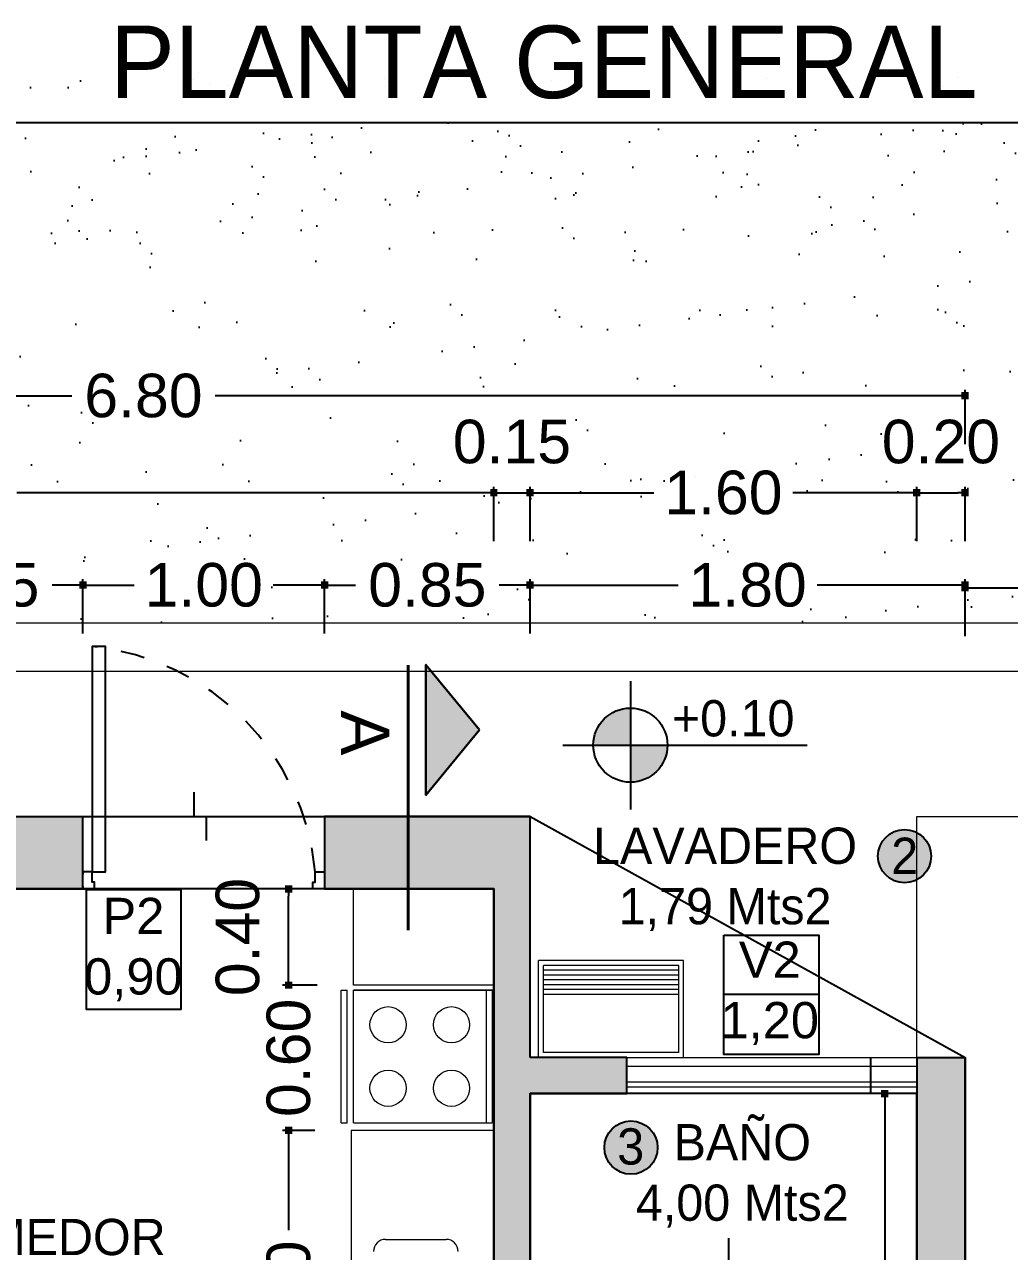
# Model space of a CAD drawing. Header units: millimetres. Extents: x 157 to 449, y 13 to 189.
# Drawn here: x 209.24 to 213.32, y 147.22 to 152.29 of the extents above; entities that cross this region are included whole.
import ezdxf

# ---------------------------------------------------------------- set-up
doc = ezdxf.new("R2010")
doc.units = ezdxf.units.MM
doc.header["$LTSCALE"] = 0.1
doc.header["$MEASUREMENT"] = 0
doc.header["$PDMODE"] = 3
doc.header["$PDSIZE"] = 0.1
for name, pattern in [('ACAD_ISO02W100', [15, 12, -3]), ('ACAD_ISO04W100', [30, 24, -3, 0, -3]), ('DASHED', [0.75, 0.5, -0.25]), ('HIDDEN', [0.375, 0.25, -0.125])]:
    doc.linetypes.add(name, pattern=pattern)
doc.layers.get('DEFPOINTS').update_dxf_attribs({"color": 1})
for name, color, linetype in [('11.Ejes', 1, 'ACAD_ISO04W100'), ('18.Texturas', 8, 'Continuous'), ('5.Carpinterias', 250, 'Continuous'), ('CARP-HOJAS-PUERTAS', 2, 'Continuous'), ('CARP-MARCO-PUERTAS', 2, 'Continuous'), ('Cotas', 1, 'Continuous'), ('HATCH', 10, 'Continuous'), ('MURO', 3, 'Continuous'), ('POLILINEA SUP', 150, 'Continuous'), ('PROYECCIONES', 2, 'HIDDEN')]:
    doc.layers.add(name, color=color, linetype=linetype)
for name, color, linetype, lineweight in [('17.Sombras', 8, 'Continuous', 5), ('ARTEFACTO', 3, 'Continuous', 15), ('CARPINTERIA', 2, 'Continuous', 18), ('MURO BAJO', 4, 'Continuous', 13)]:
    doc.layers.add(name, color=color, linetype=linetype, lineweight=lineweight)
doc.styles.add('ARIAL', font='arial.ttf', dxfattribs={"height": 0.18})
doc.styles.add('Diego', font='arial.ttf')
doc.styles.add('Verdana', font='verdana.ttf')
doc.dimstyles.new('MARQ 100', dxfattribs={"dimscale": 0.1, "dimtxt": 1.75, "dimasz": 0.3, "dimexe": 0.25, "dimexo": 1.5, "dimtad": 0, "dimzin": 1, "dimdsep": 46, "dimtxsty": 'ARIAL', "dimblk": 'BOXFILLED', "dimcen": 2.5, "dimclrd": 8, "dimclre": 8, "dimclrt": 4, "dimazin": 0, "dimtfac": 1, "dimtmove": 2, "dimatfit": 3, "dimldrblk": 'DOTSMALL', "dimfxl": 2, "dimfxlon": 1, "dimlwd": -1, "dimarcsym": 0})

# ---------------------------------------------------------------- blocks, each defined once
blk = doc.blocks.new('Nivel Planta')
at = {"layer": 'Cotas'}
h = blk.add_hatch(color=1, dxfattribs=at)
h.paths.add_polyline_path([(509.8507, 209.4131, 0.414214), (509.7327, 209.2951), (509.8507, 209.2951)])
h.paths.add_polyline_path([(509.9687, 209.2951), (509.8507, 209.2951), (509.8507, 209.1771, 0.414214)])
at = {"layer": 'Cotas', "color": 1}
for p, q in [((509.8507, 209.4986), (509.8507, 209.0904)), ((509.6361, 209.2951), (510.4131, 209.2951))]:
    blk.add_line(p, q, dxfattribs=at)
blk.add_circle((509.8507, 209.2951), 0.118, dxfattribs=at)
blk = doc.blocks.new('_BoxFilled')
at = {"color": 0, "linetype": 'ByBlock', "lineweight": -2}
blk.add_line((-0.5, 0), (-1, 0), dxfattribs=at)
at = {"color": 0, "linetype": 'ByBlock'}
blk.add_solid([(-0.5, 0.5), (0.5, 0.5), (-0.5, -0.5), (0.5, -0.5)], dxfattribs=at)
blk = doc.blocks.new('*D188')
at = {"layer": 'Cotas', "color": 8, "lineweight": -2, "transparency": 16777216}
for p, q in [((212.8011, 147.8708), (212.7761, 147.8708)), ((212.8011, 145.3725), (212.7761, 145.3725))]:
    blk.add_line(p, q, dxfattribs=at)
at = {"layer": 'Cotas', "color": 8, "transparency": 16777216}
for p, q in [((212.8011, 147.8408), (212.8011, 146.9192)), ((212.8011, 145.4025), (212.8011, 146.3241))]:
    blk.add_line(p, q, dxfattribs=at)
at = {"layer": 'DEFPOINTS', "color": 0, "transparency": 16777216}
for p in [(212.8011, 147.8708), (212.9334, 147.8708), (212.9335, 145.3725)]:
    blk.add_point(p, dxfattribs=at)
at = {"layer": 'Cotas', "color": 8, "transparency": 16777216, "xscale": 0.03, "yscale": 0.03, "zscale": 0.03}
for p, rotation in [((212.8011, 147.8708), 90), ((212.8011, 145.3725), 270)]:
    blk.add_blockref('_BoxFilled', p, dxfattribs=dict(at, rotation=rotation))
at = {"layer": 'Cotas', "color": 4, "transparency": 16777216, "insert": (212.8011, 146.6216), "char_height": 0.18, "attachment_point": 5, "rotation": 90, "style": 'ARIAL'}
blk.add_mtext('2.50', dxfattribs=at)
blk = doc.blocks.new('_DotSmall')
at = {"color": 0, "linetype": 'ByBlock', "const_width": 0.5}
blk.add_lwpolyline([(-0.0625, 0, 1), (0.0625, 0, 1)], format="xyb", close=True, dxfattribs=at)
blk = doc.blocks.new('*D219')
at = {"layer": 'Cotas', "color": 8, "lineweight": -2, "transparency": 16777216}
for p, q in [((210.4435, 147.7184), (210.3094, 147.7184)), ((210.5344, 146.3184), (210.3094, 146.3184))]:
    blk.add_line(p, q, dxfattribs=at)
at = {"layer": 'Cotas', "color": 8, "transparency": 16777216}
for p, q in [((210.3344, 147.6884), (210.3344, 147.3059)), ((210.3344, 146.3484), (210.3344, 146.7309))]:
    blk.add_line(p, q, dxfattribs=at)
at = {"layer": 'DEFPOINTS', "color": 0, "transparency": 16777216}
for p in [(210.3344, 147.7184), (210.5935, 147.7184), (211.1835, 146.3184)]:
    blk.add_point(p, dxfattribs=at)
at = {"layer": 'Cotas', "color": 8, "transparency": 16777216, "xscale": 0.03, "yscale": 0.03, "zscale": 0.03}
for p, rotation in [((210.3344, 147.7184), 90), ((210.3344, 146.3184), 270)]:
    blk.add_blockref('_BoxFilled', p, dxfattribs=dict(at, rotation=rotation))
at = {"layer": 'Cotas', "color": 4, "transparency": 16777216, "insert": (210.3344, 147.0184), "char_height": 0.18, "attachment_point": 5, "rotation": 90, "style": 'ARIAL'}
blk.add_mtext('1.40', dxfattribs=at)
blk = doc.blocks.new('*D220')
at = {"layer": 'Cotas', "color": 8, "transparency": 16777216}
for p, q in [((210.3344, 148.3493), (210.3344, 148.3793)), ((210.3344, 148.3193), (210.3344, 148.3148)), ((210.3344, 147.7184), (210.3344, 147.7229)), ((210.3344, 147.6884), (210.3344, 147.6584))]:
    blk.add_line(p, q, dxfattribs=at)
at = {"layer": 'Cotas', "color": 8, "lineweight": -2, "transparency": 16777216}
for p, q in [((210.4522, 148.3193), (210.3094, 148.3193)), ((210.4435, 147.7184), (210.3094, 147.7184))]:
    blk.add_line(p, q, dxfattribs=at)
at = {"layer": 'DEFPOINTS', "color": 0, "transparency": 16777216}
for p in [(210.3344, 148.3193), (210.6022, 148.3193), (210.5935, 147.7184)]:
    blk.add_point(p, dxfattribs=at)
at = {"layer": 'Cotas', "color": 8, "transparency": 16777216, "xscale": 0.03, "yscale": 0.03, "zscale": 0.03}
for p, rotation in [((210.3344, 148.3193), 270), ((210.3344, 147.7184), 90)]:
    blk.add_blockref('_BoxFilled', p, dxfattribs=dict(at, rotation=rotation))
at = {"layer": 'Cotas', "color": 4, "transparency": 16777216, "insert": (210.3344, 148.0188), "char_height": 0.18, "attachment_point": 5, "rotation": 90, "style": 'ARIAL'}
blk.add_mtext('0.60', dxfattribs=at)
blk = doc.blocks.new('*D221')
at = {"layer": 'Cotas', "color": 8, "lineweight": -2, "transparency": 16777216}
for p, q in [((210.4522, 148.7176), (210.3094, 148.7176)), ((210.4522, 148.3193), (210.3094, 148.3193))]:
    blk.add_line(p, q, dxfattribs=at)
at = {"layer": 'Cotas', "color": 8, "transparency": 16777216}
blk.add_line((210.3344, 148.3493), (210.3344, 148.6876), dxfattribs=at)
at = {"layer": 'DEFPOINTS', "color": 0, "transparency": 16777216}
for p in [(210.3344, 148.7176), (210.6022, 148.7176), (210.6022, 148.3193)]:
    blk.add_point(p, dxfattribs=at)
at = {"layer": 'Cotas', "color": 8, "transparency": 16777216, "xscale": 0.03, "yscale": 0.03, "zscale": 0.03}
for p, rotation in [((210.3344, 148.7176), 90), ((210.3344, 148.3193), 270)]:
    blk.add_blockref('_BoxFilled', p, dxfattribs=dict(at, rotation=rotation))
at = {"layer": 'Cotas', "color": 4, "transparency": 16777216, "insert": (210.1238, 148.5184), "char_height": 0.18, "attachment_point": 5, "rotation": 90, "style": 'ARIAL'}
blk.add_mtext('0.40', dxfattribs=at)
blk = doc.blocks.new('*D190')
at = {"layer": 'Cotas', "color": 8, "lineweight": -2, "transparency": 16777216}
for p, q in [((208.6338, 149.7743), (208.6338, 149.9993)), ((209.4833, 149.7743), (209.4833, 149.9993))]:
    blk.add_line(p, q, dxfattribs=at)
at = {"layer": 'Cotas', "color": 8, "transparency": 16777216}
for p, q in [((208.6638, 149.9743), (208.7616, 149.9743)), ((209.4533, 149.9743), (209.3555, 149.9743))]:
    blk.add_line(p, q, dxfattribs=at)
at = {"layer": 'DEFPOINTS', "color": 0, "transparency": 16777216}
for p in [(209.4833, 149.9743), (208.6338, 149.0167), (209.4833, 149.0176)]:
    blk.add_point(p, dxfattribs=at)
at = {"layer": 'Cotas', "color": 8, "transparency": 16777216, "xscale": 0.03, "yscale": 0.03, "zscale": 0.03, "rotation": 180}
blk.add_blockref('_BoxFilled', (208.6338, 149.9743), dxfattribs=at)
at = {"layer": 'Cotas', "color": 8, "transparency": 16777216, "xscale": 0.03, "yscale": 0.03, "zscale": 0.03}
blk.add_blockref('_BoxFilled', (209.4833, 149.9743), dxfattribs=at)
at = {"layer": 'Cotas', "color": 4, "transparency": 16777216, "insert": (209.0586, 149.9743), "char_height": 0.18, "attachment_point": 5, "style": 'ARIAL'}
blk.add_mtext('0.85', dxfattribs=at)
blk = doc.blocks.new('*D191')
at = {"layer": 'Cotas', "color": 8, "lineweight": -2, "transparency": 16777216}
for p, q in [((209.4833, 149.7743), (209.4833, 149.9993)), ((210.4833, 149.7743), (210.4833, 149.9993))]:
    blk.add_line(p, q, dxfattribs=at)
at = {"layer": 'Cotas', "color": 8, "transparency": 16777216}
for p, q in [((209.5133, 149.9743), (209.6958, 149.9743)), ((210.4533, 149.9743), (210.2708, 149.9743))]:
    blk.add_line(p, q, dxfattribs=at)
at = {"layer": 'DEFPOINTS', "color": 0, "transparency": 16777216}
for p in [(210.4833, 149.9743), (209.4833, 149.0171), (210.4833, 149.0167)]:
    blk.add_point(p, dxfattribs=at)
at = {"layer": 'Cotas', "color": 8, "transparency": 16777216, "xscale": 0.03, "yscale": 0.03, "zscale": 0.03, "rotation": 180}
blk.add_blockref('_BoxFilled', (209.4833, 149.9743), dxfattribs=at)
at = {"layer": 'Cotas', "color": 8, "transparency": 16777216, "xscale": 0.03, "yscale": 0.03, "zscale": 0.03}
blk.add_blockref('_BoxFilled', (210.4833, 149.9743), dxfattribs=at)
at = {"layer": 'Cotas', "color": 4, "transparency": 16777216, "insert": (209.9833, 149.9743), "char_height": 0.18, "attachment_point": 5, "style": 'ARIAL'}
blk.add_mtext('1.00', dxfattribs=at)
blk = doc.blocks.new('*D192')
at = {"layer": 'Cotas', "color": 8, "lineweight": -2, "transparency": 16777216}
for p, q in [((210.4833, 149.7743), (210.4833, 149.9993)), ((211.3335, 149.7743), (211.3335, 149.9993))]:
    blk.add_line(p, q, dxfattribs=at)
at = {"layer": 'Cotas', "color": 8, "transparency": 16777216}
for p, q in [((210.5133, 149.9743), (210.6114, 149.9743)), ((211.3035, 149.9743), (211.2053, 149.9743))]:
    blk.add_line(p, q, dxfattribs=at)
at = {"layer": 'DEFPOINTS', "color": 0, "transparency": 16777216}
for p in [(211.3335, 149.9743), (210.4833, 149.0167), (211.3335, 149.0167)]:
    blk.add_point(p, dxfattribs=at)
at = {"layer": 'Cotas', "color": 8, "transparency": 16777216, "xscale": 0.03, "yscale": 0.03, "zscale": 0.03, "rotation": 180}
blk.add_blockref('_BoxFilled', (210.4833, 149.9743), dxfattribs=at)
at = {"layer": 'Cotas', "color": 8, "transparency": 16777216, "xscale": 0.03, "yscale": 0.03, "zscale": 0.03}
blk.add_blockref('_BoxFilled', (211.3335, 149.9743), dxfattribs=at)
at = {"layer": 'Cotas', "color": 4, "transparency": 16777216, "insert": (210.9084, 149.9743), "char_height": 0.18, "attachment_point": 5, "style": 'ARIAL'}
blk.add_mtext('0.85', dxfattribs=at)
blk = doc.blocks.new('*D193')
at = {"layer": 'Cotas', "color": 8, "lineweight": -2, "transparency": 16777216}
for p, q in [((211.3335, 149.7743), (211.3335, 149.9993)), ((213.1334, 149.7743), (213.1334, 149.9993))]:
    blk.add_line(p, q, dxfattribs=at)
at = {"layer": 'Cotas', "color": 8, "transparency": 16777216}
for p, q in [((211.3635, 149.9743), (211.946, 149.9743)), ((213.1034, 149.9743), (212.521, 149.9743))]:
    blk.add_line(p, q, dxfattribs=at)
at = {"layer": 'DEFPOINTS', "color": 0, "transparency": 16777216}
for p in [(213.1334, 149.9743), (211.3335, 149.0167), (213.1334, 149.0176)]:
    blk.add_point(p, dxfattribs=at)
at = {"layer": 'Cotas', "color": 8, "transparency": 16777216, "xscale": 0.03, "yscale": 0.03, "zscale": 0.03, "rotation": 180}
blk.add_blockref('_BoxFilled', (211.3335, 149.9743), dxfattribs=at)
at = {"layer": 'Cotas', "color": 8, "transparency": 16777216, "xscale": 0.03, "yscale": 0.03, "zscale": 0.03}
blk.add_blockref('_BoxFilled', (213.1334, 149.9743), dxfattribs=at)
at = {"layer": 'Cotas', "color": 4, "transparency": 16777216, "insert": (212.2335, 149.9743), "char_height": 0.18, "attachment_point": 5, "style": 'ARIAL'}
blk.add_mtext('1.80', dxfattribs=at)
blk = doc.blocks.new('*D227')
at = {"layer": 'Cotas', "color": 8, "lineweight": -2, "transparency": 16777216}
for p, q in [((213.1334, 149.7633), (213.1334, 149.9883)), ((216.3335, 149.9633), (216.3335, 149.9383))]:
    blk.add_line(p, q, dxfattribs=at)
at = {"layer": 'Cotas', "color": 8, "transparency": 16777216}
for p, q in [((213.1634, 149.9633), (214.4375, 149.9633)), ((216.3035, 149.9633), (215.0294, 149.9633))]:
    blk.add_line(p, q, dxfattribs=at)
at = {"layer": 'DEFPOINTS', "color": 0, "transparency": 16777216}
for p in [(216.3335, 149.9633), (216.3335, 149.9633), (213.1334, 149.0176)]:
    blk.add_point(p, dxfattribs=at)
at = {"layer": 'Cotas', "color": 8, "transparency": 16777216, "xscale": 0.03, "yscale": 0.03, "zscale": 0.03, "rotation": 180}
blk.add_blockref('_BoxFilled', (213.1334, 149.9633), dxfattribs=at)
at = {"layer": 'Cotas', "color": 8, "transparency": 16777216, "xscale": 0.03, "yscale": 0.03, "zscale": 0.03}
blk.add_blockref('_BoxFilled', (216.3335, 149.9633), dxfattribs=at)
at = {"layer": 'Cotas', "color": 4, "transparency": 16777216, "insert": (214.7335, 149.9633), "char_height": 0.18, "attachment_point": 5, "style": 'ARIAL'}
blk.add_mtext('3.20', dxfattribs=at)
blk = doc.blocks.new('*D228')
at = {"layer": 'Cotas', "color": 8, "lineweight": -2, "transparency": 16777216}
for p, q in [((206.6339, 150.1564), (206.6339, 150.3814)), ((211.1835, 150.1564), (211.1835, 150.3814))]:
    blk.add_line(p, q, dxfattribs=at)
at = {"layer": 'Cotas', "color": 8, "transparency": 16777216}
for p, q in [((206.6639, 150.3564), (208.6081, 150.3564)), ((211.1535, 150.3564), (209.2092, 150.3564))]:
    blk.add_line(p, q, dxfattribs=at)
at = {"layer": 'DEFPOINTS', "color": 0, "transparency": 16777216}
for p in [(211.1835, 150.3564), (206.6339, 148.7177), (211.1835, 148.7176)]:
    blk.add_point(p, dxfattribs=at)
at = {"layer": 'Cotas', "color": 8, "transparency": 16777216, "xscale": 0.03, "yscale": 0.03, "zscale": 0.03, "rotation": 180}
blk.add_blockref('_BoxFilled', (206.6339, 150.3564), dxfattribs=at)
at = {"layer": 'Cotas', "color": 8, "transparency": 16777216, "xscale": 0.03, "yscale": 0.03, "zscale": 0.03}
blk.add_blockref('_BoxFilled', (211.1835, 150.3564), dxfattribs=at)
at = {"layer": 'Cotas', "color": 4, "transparency": 16777216, "insert": (208.9087, 150.3564), "char_height": 0.18, "attachment_point": 5, "style": 'ARIAL'}
blk.add_mtext('4.55', dxfattribs=at)
blk = doc.blocks.new('*D229')
at = {"layer": 'Cotas', "color": 8, "lineweight": -2, "transparency": 16777216}
for p, q in [((211.1835, 150.1563), (211.1835, 150.3813)), ((211.3335, 150.1563), (211.3335, 150.3813))]:
    blk.add_line(p, q, dxfattribs=at)
at = {"layer": 'Cotas', "color": 8, "transparency": 16777216}
for p, q in [((211.1535, 150.3563), (211.1235, 150.3563)), ((211.1835, 150.3563), (211.3335, 150.3563)), ((211.3635, 150.3563), (211.3935, 150.3563))]:
    blk.add_line(p, q, dxfattribs=at)
at = {"layer": 'DEFPOINTS', "color": 0, "transparency": 16777216}
for p in [(211.3335, 150.3563), (211.3335, 149.0176), (211.1835, 148.7176)]:
    blk.add_point(p, dxfattribs=at)
at = {"layer": 'Cotas', "color": 8, "transparency": 16777216, "xscale": 0.03, "yscale": 0.03, "zscale": 0.03}
blk.add_blockref('_BoxFilled', (211.1835, 150.3563), dxfattribs=at)
at = {"layer": 'Cotas', "color": 8, "transparency": 16777216, "xscale": 0.03, "yscale": 0.03, "zscale": 0.03, "rotation": 180}
blk.add_blockref('_BoxFilled', (211.3335, 150.3563), dxfattribs=at)
at = {"layer": 'Cotas', "color": 4, "transparency": 16777216, "insert": (211.2585, 150.567), "char_height": 0.18, "attachment_point": 5, "style": 'ARIAL'}
blk.add_mtext('0.15', dxfattribs=at)
blk = doc.blocks.new('*D230')
at = {"layer": 'Cotas', "color": 8, "lineweight": -2, "transparency": 16777216}
for p, q in [((211.3335, 150.1563), (211.3335, 150.3813)), ((212.9334, 150.1563), (212.9334, 150.3813))]:
    blk.add_line(p, q, dxfattribs=at)
at = {"layer": 'Cotas', "color": 8, "transparency": 16777216}
for p, q in [((211.3635, 150.3563), (211.846, 150.3563)), ((212.9034, 150.3563), (212.421, 150.3563))]:
    blk.add_line(p, q, dxfattribs=at)
at = {"layer": 'DEFPOINTS', "color": 0, "transparency": 16777216}
for p in [(212.9334, 150.3563), (211.3335, 149.0176), (212.9334, 147.8708)]:
    blk.add_point(p, dxfattribs=at)
at = {"layer": 'Cotas', "color": 8, "transparency": 16777216, "xscale": 0.03, "yscale": 0.03, "zscale": 0.03, "rotation": 180}
blk.add_blockref('_BoxFilled', (211.3335, 150.3563), dxfattribs=at)
at = {"layer": 'Cotas', "color": 8, "transparency": 16777216, "xscale": 0.03, "yscale": 0.03, "zscale": 0.03}
blk.add_blockref('_BoxFilled', (212.9334, 150.3563), dxfattribs=at)
at = {"layer": 'Cotas', "color": 4, "transparency": 16777216, "insert": (212.1335, 150.3563), "char_height": 0.18, "attachment_point": 5, "style": 'ARIAL'}
blk.add_mtext('1.60', dxfattribs=at)
blk = doc.blocks.new('*D231')
at = {"layer": 'Cotas', "color": 8, "lineweight": -2, "transparency": 16777216}
for p, q in [((212.9334, 150.1563), (212.9334, 150.3813)), ((213.1334, 150.1563), (213.1334, 150.3813))]:
    blk.add_line(p, q, dxfattribs=at)
at = {"layer": 'Cotas', "color": 8, "transparency": 16777216}
blk.add_line((212.9634, 150.3563), (213.1034, 150.3563), dxfattribs=at)
at = {"layer": 'DEFPOINTS', "color": 0, "transparency": 16777216}
for p in [(213.1334, 150.3563), (213.1334, 149.0176), (212.9334, 147.8708)]:
    blk.add_point(p, dxfattribs=at)
at = {"layer": 'Cotas', "color": 8, "transparency": 16777216, "xscale": 0.03, "yscale": 0.03, "zscale": 0.03, "rotation": 180}
blk.add_blockref('_BoxFilled', (212.9334, 150.3563), dxfattribs=at)
at = {"layer": 'Cotas', "color": 8, "transparency": 16777216, "xscale": 0.03, "yscale": 0.03, "zscale": 0.03}
blk.add_blockref('_BoxFilled', (213.1334, 150.3563), dxfattribs=at)
at = {"layer": 'Cotas', "color": 4, "transparency": 16777216, "insert": (213.0334, 150.567), "char_height": 0.18, "attachment_point": 5, "style": 'ARIAL'}
blk.add_mtext('0.20', dxfattribs=at)
blk = doc.blocks.new('*D232')
at = {"layer": 'Cotas', "color": 8, "lineweight": -2, "transparency": 16777216}
for p, q in [((206.3339, 150.5574), (206.3339, 150.7824)), ((213.1335, 150.5574), (213.1335, 150.7824))]:
    blk.add_line(p, q, dxfattribs=at)
at = {"layer": 'Cotas', "color": 8, "transparency": 16777216}
for p, q in [((206.3639, 150.7574), (209.4372, 150.7574)), ((213.1035, 150.7574), (210.0302, 150.7574))]:
    blk.add_line(p, q, dxfattribs=at)
at = {"layer": 'DEFPOINTS', "color": 0, "transparency": 16777216}
for p in [(213.1335, 150.7574), (206.3339, 149.0176), (213.1335, 149.0176)]:
    blk.add_point(p, dxfattribs=at)
at = {"layer": 'Cotas', "color": 8, "transparency": 16777216, "xscale": 0.03, "yscale": 0.03, "zscale": 0.03, "rotation": 180}
blk.add_blockref('_BoxFilled', (206.3339, 150.7574), dxfattribs=at)
at = {"layer": 'Cotas', "color": 8, "transparency": 16777216, "xscale": 0.03, "yscale": 0.03, "zscale": 0.03}
blk.add_blockref('_BoxFilled', (213.1335, 150.7574), dxfattribs=at)
at = {"layer": 'Cotas', "color": 4, "transparency": 16777216, "insert": (209.7337, 150.7574), "char_height": 0.18, "attachment_point": 5, "style": 'ARIAL'}
blk.add_mtext('6.80', dxfattribs=at)
blk = doc.blocks.new('*D245')
at = {"layer": 'Cotas', "color": 8, "lineweight": -2, "transparency": 16777216}
for p, q in [((213.5335, 148.0208), (213.7585, 148.0208)), ((213.5335, 145.4225), (213.7585, 145.4225))]:
    blk.add_line(p, q, dxfattribs=at)
at = {"layer": 'Cotas', "color": 8, "transparency": 16777216}
for p, q in [((213.7335, 147.9908), (213.7335, 147.0192)), ((213.7335, 145.4525), (213.7335, 146.4241))]:
    blk.add_line(p, q, dxfattribs=at)
at = {"layer": 'DEFPOINTS', "color": 0, "transparency": 16777216}
for p in [(213.1335, 148.0208), (213.7335, 148.0208), (213.1335, 145.4225)]:
    blk.add_point(p, dxfattribs=at)
at = {"layer": 'Cotas', "color": 8, "transparency": 16777216, "xscale": 0.03, "yscale": 0.03, "zscale": 0.03}
for p, rotation in [((213.7335, 148.0208), 90), ((213.7335, 145.4225), 270)]:
    blk.add_blockref('_BoxFilled', p, dxfattribs=dict(at, rotation=rotation))
at = {"layer": 'Cotas', "color": 4, "transparency": 16777216, "insert": (213.7335, 146.7216), "char_height": 0.18, "attachment_point": 5, "rotation": 90, "style": 'ARIAL'}
blk.add_mtext('2.60', dxfattribs=at)
blk = doc.blocks.new('*D246')
at = {"layer": 'Cotas', "color": 8, "lineweight": -2, "transparency": 16777216}
for p, q in [((213.5335, 149.0176), (213.7585, 149.0176)), ((213.5335, 148.0208), (213.7585, 148.0208))]:
    blk.add_line(p, q, dxfattribs=at)
at = {"layer": 'Cotas', "color": 8, "transparency": 16777216}
for p, q in [((213.7335, 148.9876), (213.7335, 148.8067)), ((213.7335, 148.0508), (213.7335, 148.2317))]:
    blk.add_line(p, q, dxfattribs=at)
at = {"layer": 'DEFPOINTS', "color": 0, "transparency": 16777216}
for p in [(211.3335, 149.0176), (213.7335, 149.0176), (213.1335, 148.0208)]:
    blk.add_point(p, dxfattribs=at)
at = {"layer": 'Cotas', "color": 8, "transparency": 16777216, "xscale": 0.03, "yscale": 0.03, "zscale": 0.03}
for p, rotation in [((213.7335, 149.0176), 90), ((213.7335, 148.0208), 270)]:
    blk.add_blockref('_BoxFilled', p, dxfattribs=dict(at, rotation=rotation))
at = {"layer": 'Cotas', "color": 4, "transparency": 16777216, "insert": (213.7335, 148.5192), "char_height": 0.18, "attachment_point": 5, "rotation": 90, "style": 'ARIAL'}
blk.add_mtext('1.00', dxfattribs=at)
blk = doc.blocks.new('puerta .90')
at = {"layer": 'CARP-HOJAS-PUERTAS'}
blk.add_lwpolyline([(0, 0.0388), (0, 0.0934), (-0.9326, 0.0934), (-0.9326, 0.0388), (0, 0.0388)], dxfattribs=at)
at = {"layer": 'CARP-MARCO-PUERTAS'}
for points in [[(0.0609, 1), (0.0703, 1), (0.0703, 0.9612), (0.0703, 0.9612), (0.0703, 0.9519), (0.0422, 0.9519), (0.0422, 0.9612), (0, 0.9612), (0, 1), (0.0094, 1)], [(0.0609, 0), (0.0703, 0), (0.0703, 0.0388), (0.0703, 0.0388), (0.0703, 0.0481), (0.0422, 0.0481), (0.0422, 0.0388), (0, 0.0388), (0, 0), (0.0094, 0)]]:
    blk.add_lwpolyline(points, dxfattribs=at)
at = {"layer": 'PROYECCIONES', "color": 1, "linetype": 'DASHED', "ltscale": 0.3}
blk.add_arc((0.0959, -0.0683), 1.034, 95.3188, 174.0567, dxfattribs=at)

msp = doc.modelspace()

# ---------------------------------------------------------------- hatches: boundary and pattern name
h = msp.add_hatch()
h.set_pattern_fill('AR-SAND', color=1, scale=0.01, style=0)
h.set_pattern_definition([(37.5, (-3859.51606, -1573.9686), (-0.016000313, 0.489413237), [0, -0.38608, 0, -0.4318, 0, -0.41275]), (7.5, (-3859.51606, -1573.9686), (0.44952328, 0.7168251), [0, -0.20828, 0, -0.34798, 0, -0.13335]), (327.5, (-3859.8285, -1573.9686), (0.79099237, 0.001437185), [0, -0.127, 0, -0.4572, 0, -0.5969]), (317.5, (-3859.8285, -1573.9686), (0.76355645, 0.22292932), [0, -0.0635, 0, -0.29972, 0, -0.3429])])
h.paths.add_polyline_path([(216.3335, 152.1062), (206.3335, 152.1062), (206.3335, 149.8176), (213.8335, 149.8176), (213.8335, 149.0176), (216.3335, 149.0176)])
h.paths.add_polyline_path([(206.1772, 150.0005), (206.7405, 150.0005), (206.7405, 150.3611), (206.1772, 150.3611)], flags=9)
h.paths.add_polyline_path([(206.755, 149.7924), (207.3183, 149.7924), (207.3183, 150.153), (206.755, 150.153)], flags=25)
h.paths.add_polyline_path([(207.8164, 149.7909), (208.3797, 149.7909), (208.3797, 150.1516), (207.8164, 150.1516)], flags=25)
h.paths.add_polyline_path([(209.0343, 149.7924), (209.5977, 149.7924), (209.5977, 150.153), (209.0343, 150.153)], flags=25)
h.paths.add_polyline_path([(210.3559, 149.7909), (210.9193, 149.7909), (210.9193, 150.1516), (210.3559, 150.1516)], flags=25)
h.paths.add_polyline_path([(211.9443, 149.7924), (212.5076, 149.7924), (212.5076, 150.153), (211.9443, 150.153)], flags=25)
h.paths.add_polyline_path([(214.4525, 149.7925), (215.0158, 149.7925), (215.0158, 150.1531), (214.4525, 150.1531)], flags=24)
h.paths.add_polyline_path([(208.5561, 150.1744), (209.1194, 150.1744), (209.1194, 150.535), (208.5561, 150.535)], flags=24)
h.paths.add_polyline_path([(210.9766, 150.3825), (211.5399, 150.3825), (211.5399, 150.7431), (210.9766, 150.7431)], flags=24)
h.paths.add_polyline_path([(211.8443, 150.1744), (212.4076, 150.1744), (212.4076, 150.535), (211.8443, 150.535)], flags=24)
h.paths.add_polyline_path([(212.7526, 150.3825), (213.3159, 150.3825), (213.3159, 150.7431), (212.7526, 150.7431)], flags=24)
h.paths.add_polyline_path([(209.4533, 150.5755), (210.0166, 150.5755), (210.0166, 150.9361), (209.4533, 150.9361)], flags=24)
h.paths.add_polyline_path([(206.1266, 150.3443), (206.69, 150.3443), (206.69, 150.7049), (206.1266, 150.7049)], flags=9)
at = {"linetype": 'ACAD_ISO04W100'}
h = msp.add_hatch(dxfattribs=at)
h.set_pattern_fill('AR-SAND', color=1, scale=0.01, style=0)
h.set_pattern_definition([(37.5, (-3858.01102, -1657.6395), (-0.016000313, 0.489413237), [0, -0.38608, 0, -0.4318, 0, -0.41275]), (7.5, (-3858.011, -1657.6395), (0.44952328, 0.7168251), [0, -0.20828, 0, -0.34798, 0, -0.13335]), (327.5, (-3858.32344, -1657.6395), (0.79099237, 0.001437185), [0, -0.127, 0, -0.4572, 0, -0.5969]), (317.5, (-3858.32344, -1657.6395), (0.76355645, 0.22292932), [0, -0.0635, 0, -0.29972, 0, -0.3429])])
h.paths.add_polyline_path([(206.3335, 151.4087), (216.3335, 151.4087), (216.3335, 151.8862), (206.3335, 151.8862)])
h = msp.add_hatch(color=1)
h.dxf.hatch_style = 1
h.paths.add_polyline_path([(211.1237, 149.3735), (210.9016, 149.6431), (210.9016, 149.1038)])
at = {"layer": '18.Texturas'}
h = msp.add_hatch(color=256, dxfattribs=at)
h.dxf.hatch_style = 1
edge = h.paths.add_edge_path()
edge.add_arc((212.8829, 148.853), 0.1101, 0, 360)
h = msp.add_hatch(color=256, dxfattribs=at)
h.dxf.hatch_style = 1
edge = h.paths.add_edge_path()
edge.add_arc((211.751, 147.6475), 0.1101, 0, 360)
at = {"layer": 'Cotas'}
h = msp.add_hatch(dxfattribs=at)
h.set_pattern_fill('ANGLE', color=252)
h.set_pattern_definition([(0, (-3859.516, -1574.1886), (0, 6.985), [5.08, -1.905]), (90, (-3859.516, -1574.1886), (-6.985, 4e-16), [5.08, -1.905])])
h.paths.add_polyline_path([(209.5835, 149.0176), (206.3339, 149.0176), (206.3335, 142.1177), (206.5338, 142.1177), (206.5338, 143.9176), (209.2335, 143.9176), (209.2334, 142.8676), (209.2335, 140.7676), (216.3335, 140.7676), (216.3335, 145.4225), (213.1335, 145.4225), (213.1335, 148.0208), (211.3334, 148.0208), (211.3335, 149.0176), (210.4171, 149.0176), (210.4171, 148.7176), (211.1835, 148.7176), (211.1835, 144.2177), (206.6338, 144.2176), (206.6339, 148.7177), (209.5835, 148.7177)])
h.paths.add_polyline_path([(211.3335, 147.8708), (212.9334, 147.8708), (212.9334, 145.3725), (212.1335, 145.3725), (212.1335, 145.2225), (213.0335, 145.2225), (214.0335, 145.2225), (214.0335, 144.2176), (213.9835, 144.2176), (213.9835, 144.0676), (214.1835, 144.0676), (214.1835, 145.2225), (216.1835, 145.2225), (216.1835, 141.0676), (213.1835, 141.0676), (213.1835, 144.0676), (213.1835, 144.2176), (213.0335, 144.2176), (213.0335, 141.0676), (209.5335, 141.0676), (209.5335, 144.0676), (213.0335, 144.0676), (213.0335, 144.2176), (213.1835, 144.2176), (213.1835, 144.0676), (213.9835, 144.0676), (213.9835, 144.2176), (214.0335, 144.2176), (214.0335, 145.2225), (212.9335, 145.2225), (212.1335, 145.2225), (212.1335, 145.3725), (211.3335, 145.3725)], flags=16)
h.paths.add_polyline_path([(211.3946, 147.0178), (211.7243, 147.0544, -0.32659), (211.9291, 146.937, -0.212509), (211.9291, 146.7388, -0.32659), (211.7243, 146.6213), (211.3946, 146.6579, -0.382162), (211.3501, 146.7076), (211.3501, 146.9681, -0.382162)], flags=0)
h.paths.add_polyline_path([(211.5438, 146.8271, -1), (211.4438, 146.8271, -1)], flags=0)
h.paths.add_polyline_path([(211.4798, 146.4649, -0.400971), (211.518, 146.4249), (211.518, 146.4215, -0.070581), (211.8753, 146.4439, -0.258252), (211.9763, 146.3771, -0.245492), (211.9763, 146.1591, -0.258252), (211.8753, 146.0924, -0.070581), (211.518, 146.1148), (211.518, 146.1114, -0.400971), (211.4798, 146.0714), (211.3614, 146.0666, -0.406523), (211.353, 146.074), (211.353, 146.4623, -0.427581), (211.3614, 146.4703)], flags=0)
h.paths.add_polyline_path([(211.3915, 146.3842), (211.4531, 146.3842, -0.414214), (211.4682, 146.3691), (211.4682, 146.2681), (211.4682, 146.1672, -0.414214), (211.4531, 146.1521), (211.3915, 146.1521, -0.414214), (211.3765, 146.1672), (211.3765, 146.2681), (211.3765, 146.3691, -0.414214)], flags=0)
h.paths.add_polyline_path([(211.7319, 146.397, -0.028516), (211.8713, 146.394, -0.258252), (211.9319, 146.354, -0.245492), (211.9319, 146.1823, -0.258252), (211.8713, 146.1422, -0.028516), (211.7319, 146.1393, -0.297481), (211.6408, 146.2021, -0.197676), (211.6408, 146.3342, -0.297481)], flags=0)
h.paths.add_polyline_path([(211.4025, 145.9245), (211.6454, 145.9592, -0.456412), (211.7596, 145.8602), (211.7596, 145.5765, -0.456412), (211.6454, 145.4775), (211.4025, 145.5122, -0.373238), (211.3596, 145.5617), (211.3596, 145.875, -0.373238)], flags=0)
h.paths.add_polyline_path([(211.4584, 145.7195, -1), (211.4084, 145.7195, -1)], flags=0)
h.paths.add_polyline_path([(209.5335, 143.77), (210.0335, 143.77), (210.0335, 143.2676), (211.5335, 143.2676), (211.5335, 141.8676), (210.0335, 141.8676), (210.0335, 141.3676), (209.5335, 141.3676), (209.5335, 141.8676), (209.5335, 143.2676)], flags=16)
h.paths.add_polyline_path([(214.2035, 145.2025), (216.1635, 145.2025), (216.1635, 144.6825), (214.2035, 144.6825)], flags=0)
h.paths.add_polyline_path([(212.4935, 143.0439), (213.0135, 143.0439), (213.0135, 141.0839), (212.4935, 141.0839)], flags=0)
h.paths.add_polyline_path([(213.1934, 143.079), (214.0934, 143.079), (214.0934, 141.579), (214.5934, 141.579), (214.5934, 141.079), (214.0934, 141.079), (213.1934, 141.079)], flags=0)
h.paths.add_polyline_path([(215.2683, 143.079), (216.1683, 143.079), (216.1683, 141.079), (215.2683, 141.079), (214.7683, 141.079), (214.7683, 141.579), (215.2683, 141.579)], flags=0)
at = {"layer": 'HATCH', "linetype": 'Continuous'}
h = msp.add_hatch(color=256, dxfattribs=at)
h.dxf.hatch_style = 1
h.paths.add_polyline_path([(207.4338, 149.0176), (206.3339, 149.0176), (206.3338, 142.1177), (206.5338, 142.1177), (206.5338, 143.9177), (206.6338, 143.9177), (206.6339, 148.7176), (207.4338, 148.7176)])
h.paths.add_polyline_path([(209.4833, 148.7176), (209.4833, 149.0172), (208.6338, 149.0176), (208.6338, 148.7176)])
h.paths.add_polyline_path([(208.2332, 143.9177), (208.2335, 144.2176), (207.8338, 144.2176), (207.8338, 143.9177)])
at = {"layer": 'HATCH'}
h = msp.add_hatch(color=256, dxfattribs=at)
h.dxf.hatch_style = 1
h.paths.add_polyline_path([(209.6835, 146.7225), (209.5835, 146.7225), (209.5835, 145.2225), (209.6835, 145.2225)])
h.paths.add_polyline_path([(211.3335, 147.8708), (211.7334, 147.8708), (211.7334, 148.0208), (211.3335, 148.0208), (211.3334, 148.0208), (211.3335, 149.0176), (210.4833, 149.0168), (210.4833, 148.7176), (211.1835, 148.7176), (211.1835, 148.7176), (211.1835, 145.2225), (212.0335, 145.2225), (212.0335, 145.3725), (211.3335, 145.3725)])
h.paths.add_polyline_path([(213.1334, 148.0208), (212.9334, 148.0208), (212.9335, 145.2225), (214.0835, 145.2225), (214.0835, 144.2176), (214.0835, 144.0676), (214.2335, 144.0676), (214.2335, 145.2225), (216.1835, 145.2225), (216.1835, 141.0676), (215.2835, 141.0676), (215.2835, 140.7676), (216.3335, 140.7676), (216.3335, 145.4225), (213.1335, 145.4225)])
h.paths.add_polyline_path([(216.4835, 145.4225), (216.3335, 145.4225), (216.3335, 140.7676), (216.4835, 140.7676)])

# ---------------------------------------------------------------- linework, layer by layer
at = {"color": 1, "lineweight": 40}
msp.add_line((210.8294, 149.6431), (210.8294, 148.5467), dxfattribs=at)
at = {"color": 1, "lineweight": 30}
msp.add_lwpolyline([(211.1243, 149.3751), (210.9023, 149.6448), (210.9023, 149.1054)], close=True, dxfattribs=at)
for centre in [(212.8829, 148.853), (211.751, 147.6475)]:
    msp.add_circle(centre, 0.1101)
at = {"layer": '11.Ejes', "ltscale": 12}
msp.add_line((217.0111, 151.8862), (205.5876, 151.8862), dxfattribs=at)
at = {"layer": '17.Sombras', "color": 8, "true_color": 0x7d7d7d}
msp.add_line((206.3335, 149.8176), (213.7335, 149.8176), dxfattribs=at)
at = {"layer": '17.Sombras', "linetype": 'ACAD_ISO02W100', "ltscale": 18}
msp.add_line((206.3339, 149.6176), (213.4335, 149.6176), dxfattribs=at)
msp.add_lwpolyline([(212.9334, 148.0208), (212.9334, 149.0176), (216.3335, 149.0176)], dxfattribs=at)
at = {"layer": '5.Carpinterias', "ltscale": 0.02}
msp.add_line((212.1355, 148.2825), (212.5284, 148.2825), dxfattribs=at)
at = {"layer": '5.Carpinterias'}
msp.add_line((212.1355, 148.2825), (212.5284, 148.2825), dxfattribs=at)
for points in [[(209.8896, 148.7137), (209.4967, 148.7137), (209.4965, 148.2199), (209.8897, 148.2199)], [(212.1355, 148.5269), (212.5284, 148.5269), (212.5286, 148.0331), (212.1355, 148.0331)]]:
    msp.add_lwpolyline(points, close=True, dxfattribs=at)
at = {"layer": 'ARTEFACTO'}
for p, q in [((210.6022, 148.3193), (210.6022, 148.7176)), ((211.9688, 148.4208), (211.3688, 148.4208)), ((211.3688, 148.0208), (211.3688, 148.4208)), ((211.3888, 148.0408), (211.3888, 148.4008)), ((211.9488, 148.4008), (211.3888, 148.4008)), ((211.9488, 148.0408), (211.9488, 148.4008)), ((211.9688, 148.0208), (211.9688, 148.4208)), ((211.9488, 148.3808), (211.3888, 148.3808)), ((211.9488, 148.3608), (211.3888, 148.3608)), ((210.5522, 147.7493), (210.5522, 148.2993)), ((210.5522, 148.2993), (210.5772, 148.2993)), ((210.5772, 147.7493), (210.5772, 148.2993)), ((211.1835, 148.3193), (210.6022, 148.3193)), ((210.6022, 147.7493), (210.6022, 148.2993)), ((210.6022, 148.2993), (211.1772, 148.2993)), ((211.1835, 148.2993), (210.6022, 148.2993)), ((211.1522, 148.2993), (211.1522, 147.7493)), ((211.1772, 148.2993), (211.1772, 147.7493)), ((211.9488, 148.3408), (211.3888, 148.3408)), ((211.9488, 148.3208), (211.3888, 148.3208)), ((211.9488, 148.3008), (211.3888, 148.3008)), ((211.9488, 148.2808), (211.3888, 148.2808)), ((211.9488, 148.0408), (211.3888, 148.0408)), ((210.5522, 147.7493), (210.5772, 147.7493)), ((210.6022, 147.7493), (211.1772, 147.7493)), ((210.5935, 147.7184), (210.5935, 146.3184)), ((211.1835, 147.7184), (210.5935, 147.7184)), ((210.7357, 147.2679), (210.9857, 147.2679))]:
    msp.add_line(p, q, dxfattribs=at)
for centre in [(210.7459, 148.1555), (211.0084, 148.1555), (210.7459, 147.893), (211.0084, 147.893)]:
    msp.add_circle(centre, 0.075, dxfattribs=at)
for centre, start, end in [((210.7357, 147.2179), 90, 180), ((210.9857, 147.2179), 360, 90)]:
    msp.add_arc(centre, 0.05, start, end, dxfattribs=at)
at = {"layer": 'CARPINTERIA'}
for p, q in [((209.4833, 149.0171), (209.4833, 148.8671)), ((212.9334, 147.9827), (211.7334, 147.9827)), ((212.9334, 147.9177), (211.7334, 147.9177)), ((212.9334, 147.9177), (211.7334, 147.9177)), ((212.9334, 147.8977), (211.7334, 147.8977))]:
    msp.add_line(p, q, dxfattribs=at)
at = {"layer": 'MURO'}
for p, q in [((209.9438, 149.0173), (209.9438, 149.1173)), ((208.6338, 149.0176), (209.4833, 149.0171)), ((209.4833, 148.7176), (209.4833, 149.0176)), ((209.9438, 149.0173), (209.9938, 149.0173)), ((209.9938, 149.0173), (209.9938, 148.9173)), ((208.6338, 148.7176), (209.4833, 148.7176)), ((212.9334, 148.0208), (212.9335, 145.2225)), ((212.9334, 148.0208), (213.1334, 148.0208)), ((213.1335, 145.4225), (213.1334, 148.0208)), ((212.156, 147.1725), (212.156, 147.2725))]:
    msp.add_line(p, q, dxfattribs=at)
at = {"layer": 'MURO', "ltscale": 0.5}
for p, q in [((211.3335, 149.0176), (210.4833, 149.0168)), ((210.4833, 149.0168), (210.4833, 148.7176)), ((211.3335, 148.0208), (211.3335, 149.0176)), ((210.4833, 148.7176), (211.1835, 148.7176)), ((211.1835, 148.7176), (211.1835, 145.2225)), ((211.7334, 148.0208), (211.3335, 148.0208)), ((211.7334, 147.8708), (211.7334, 148.0208)), ((211.3335, 145.3725), (211.3335, 147.8708)), ((211.3335, 147.8708), (211.7334, 147.8708))]:
    msp.add_line(p, q, dxfattribs=at)
at = {"layer": 'MURO BAJO'}
for p, q in [((209.4833, 149.0176), (210.4833, 149.0176)), ((211.7334, 148.0208), (212.9334, 148.0208)), ((211.7334, 148.0208), (212.9335, 148.0208)), ((211.7334, 147.8708), (212.9334, 147.8708))]:
    msp.add_line(p, q, dxfattribs=at)
at = {"layer": 'POLILINEA SUP', "ltscale": 0.5}
msp.add_lwpolyline([(206.3335, 149.0176), (211.3335, 149.0176), (211.3335, 149.0176), (213.1335, 148.0208), (213.1335, 145.4225), (216.3335, 145.4225), (216.3335, 140.7676), (209.2335, 140.7676), (209.2334, 142.8676), (209.2334, 142.8676), (206.5338, 143.9176), (206.5338, 143.9176), (206.5338, 142.1177), (206.3335, 142.1177), (206.3339, 149.0176)], dxfattribs=at)
at = {"layer": 'POLILINEA SUP'}
for points in [[(206.6338, 144.2176), (211.1835, 144.2177), (211.1835, 148.7176), (206.6339, 148.7177)], [(211.1835, 148.7176), (206.6338, 148.7176), (206.6338, 144.2176), (211.1835, 144.2176)], [(211.3335, 145.3725), (212.9334, 145.3725), (212.9334, 147.8708), (211.3335, 147.8708)]]:
    msp.add_lwpolyline(points, close=True, dxfattribs=at)

# ---------------------------------------------------------------- block references
at = {"xscale": 1.3, "yscale": 1.3, "zscale": 1.3}
msp.add_blockref('Nivel Planta', (-451.0573, -122.7713), dxfattribs=at)
at = {"layer": 'CARP-HOJAS-PUERTAS', "color": 2, "rotation": 270}
msp.add_blockref('puerta .90', (209.4833, 148.7879), dxfattribs=at)

# ---------------------------------------------------------------- texts
at = {"color": 2}
for s, insert, char_height, width, attachment_point in [('PLANTA GENERAL', (213.1849, 152.2886), 0.3, 4.982681, 3), ('+0.10', (212.4276, 149.4984), 0.15, 1.302589, 3), ('\\pxqc;LAVADERO\\P1,79 Mts2', (211.4083, 148.9712), 0.15, 1.46425, 1), ('\\pxqc;BAÑO\\P4,00 Mts2', (211.696, 147.7448), 0.15, 1.031122, 1), ('ESTAR - COCINA - COMEDOR\\P\\pxqc;20.47mt2', (206.9729, 147.3527), 0.15, 3.073737, 1)]:
    msp.add_mtext(s, dxfattribs=dict(at, insert=insert, char_height=char_height, width=width, attachment_point=attachment_point))
at = {"color": 2, "ltscale": 0.01, "insert": (210.7515, 149.4562), "char_height": 0.2, "width": 4.002208, "attachment_point": 1, "rotation": 270, "style": 'Diego'}
msp.add_mtext('A', dxfattribs=at)
at = {"color": 2, "char_height": 0.15, "attachment_point": 1}
for s, width, insert in [('\\pxqc,t2;2', 0.15, (212.8086, 148.9296)), ('\\pxqc,t2;3', 3.5, (209.9998, 147.7273))]:
    msp.add_mtext_dynamic_manual_height_columns(s, width=width, gutter_width=12.5, heights=[0], dxfattribs=dict(at, insert=insert))
at = {"layer": '5.Carpinterias', "ltscale": 0.02, "char_height": 0.15, "style": 'Verdana'}
for s, insert, width, attachment_point, rotation in [('\\pxqc;{\\fArial|b0|i0|c0|p34;P2\\P0,90}', (209.9479, 148.4667), 0.511515, 6, 359.9993), ('\\pxqc;{\\fArial|b0|i0|c0|p34;V2\\P1,20}', (212.1195, 148.2858), 0.411515, 4, 0.0007)]:
    msp.add_mtext(s, dxfattribs=dict(at, insert=insert, width=width, attachment_point=attachment_point, rotation=rotation))

# ---------------------------------------------------------------- dimensions: what is measured, and where the dimension line sits
at = {"layer": 'Cotas'}
for base, p1, p2, picture, middle in [((213.1335, 150.7574), (206.3339, 149.0176), (213.1335, 149.0176), '*D232', (209.7337, 150.7574)), ((211.3335, 150.3563), (211.1835, 148.7176), (211.3335, 149.0176), '*D229', (211.2585, 150.567)), ((213.1334, 150.3563), (212.9334, 147.8708), (213.1334, 149.0176), '*D231', (213.0334, 150.567)), ((211.1835, 150.3564), (206.6339, 148.7177), (211.1835, 148.7176), '*D228', (208.9087, 150.3564)), ((212.9334, 150.3563), (211.3335, 149.0176), (212.9334, 147.8708), '*D230', (212.1335, 150.3563)), ((209.4833, 149.9743), (208.6338, 149.0167), (209.4833, 149.0176), '*D190', (209.0586, 149.9743)), ((210.4833, 149.9743), (209.4833, 149.0171), (210.4833, 149.0167), '*D191', (209.9833, 149.9743)), ((211.3335, 149.9743), (210.4833, 149.0167), (211.3335, 149.0167), '*D192', (210.9084, 149.9743)), ((213.1334, 149.9743), (211.3335, 149.0167), (213.1334, 149.0176), '*D193', (212.2335, 149.9743)), ((216.3335, 149.9633), (213.1334, 149.0176), (216.3335, 149.9633), '*D227', (214.7335, 149.9633))]:
    dim = msp.add_linear_dim(base=base, p1=p1, p2=p2, dimstyle='MARQ 100', dxfattribs=at)
    dim.commit()
    dim.dimension.update_dxf_attribs({"geometry": picture, "text_midpoint": middle})
for base, p1, p2, picture, middle in [((213.7335, 149.0176), (213.1335, 148.0208), (211.3335, 149.0176), '*D246', (213.7335, 148.5192)), ((210.3344, 148.7176), (210.6022, 148.3193), (210.6022, 148.7176), '*D221', (210.1238, 148.5184)), ((210.3344, 148.3193), (210.5935, 147.7184), (210.6022, 148.3193), '*D220', (210.3344, 148.0188)), ((213.7335, 148.0208), (213.1335, 145.4225), (213.1335, 148.0208), '*D245', (213.7335, 146.7216)), ((212.8011, 147.8708), (212.9335, 145.3725), (212.9334, 147.8708), '*D188', (212.8011, 146.6216)), ((210.3344, 147.7184), (211.1835, 146.3184), (210.5935, 147.7184), '*D219', (210.3344, 147.0184))]:
    dim = msp.add_linear_dim(base=base, p1=p1, p2=p2, angle=90, dimstyle='MARQ 100', dxfattribs=at)
    dim.commit()
    dim.dimension.update_dxf_attribs({"geometry": picture, "text_midpoint": middle})

doc.saveas('drawing.dxf')
